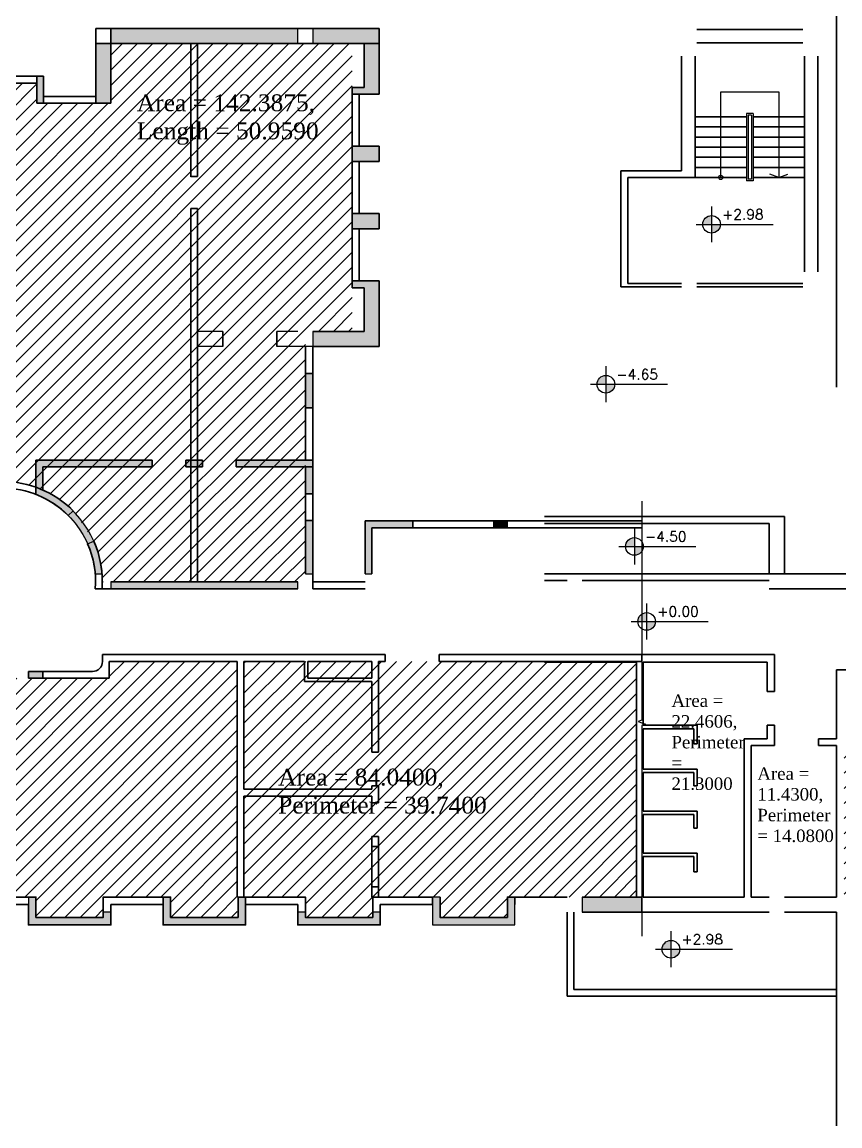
# Model space of a CAD drawing. Header units: inches. Extents: x 0 to 249, y 0 to 82.
# Drawn here: x 62.5 to 86.79, y 21.21 to 54 of the extents above; entities that cross this region are included whole.
import ezdxf

# ---------------------------------------------------------------- set-up
doc = ezdxf.new("R2010")
doc.units = ezdxf.units.IN
doc.header["$MEASUREMENT"] = 0
for name, color, linetype, lineweight in [('1', 10, 'Continuous', 5), ('14', 1, 'Continuous', 5), ('Edit 94', 7, 'Continuous', 13), ('HATCH', 8, 'Continuous', 5), ('NIVO', 1, 'Continuous', 5), ('site plan', 7, 'Continuous', 5), ('text', 7, 'Continuous', 5), ('wall', 50, 'Continuous', 25)]:
    doc.layers.add(name, color=color, linetype=linetype, lineweight=lineweight)
doc.styles.add('P', font='times.ttf')
doc.styles.add('ROMANS', font='romans.shx')

msp = doc.modelspace()

# ---------------------------------------------------------------- hatches: boundary and pattern name
at = {"layer": 'HATCH'}
for points in [[(70.68695918813, 53.8113016010185), (65.13695918812982, 53.8113016010185), (65.13695918812982, 53.36130160101834), (70.68695918813, 53.36130160101834)], [(73.10695918813008, 53.8113016010185), (71.13695918812982, 53.8113016010185), (71.13695918812982, 53.36130160101834), (73.10695918813008, 53.36130160101834)], [(65.13695918812982, 53.36130160101834), (64.68695918813, 53.36130160101834), (64.68695918813, 51.59130160101836), (65.13695918812982, 51.59130160101836)], [(73.10695918813008, 53.36130160101834), (72.6569591881298, 53.36130160101834), (72.6569591881298, 52.06130160101839), (72.3069591881299, 52.06130160101839), (72.3069591881299, 51.86130160101834), (73.10695918813008, 51.86130160101834)], [(63.13695918812982, 52.39130160101831), (62.93695918813, 52.39130160101831), (62.93695918813, 51.59130160101836), (63.13695918812982, 51.59130160101836)], [(73.10695918813008, 50.31130160101839), (72.3069591881299, 50.31130160101839), (72.3069591881299, 49.86130160101834), (73.10695918813008, 49.86130160101834)], [(73.10695918813008, 48.31130160101839), (72.3069591881299, 48.31130160101839), (72.3069591881299, 47.86130160101834), (73.10695918813008, 47.86130160101834)], [(73.10695918813008, 46.31130160101839), (72.3069591881299, 46.31130160101839), (72.3069591881299, 46.11130160101834), (72.6569591881298, 46.11130160101834), (72.6569591881298, 44.81130160101839), (71.13695918812982, 44.81130160101839), (71.13695918812982, 44.36130160101834), (73.10695918813008, 44.36130160101834)], [(71.13695918812982, 43.56130160101839), (70.91195918812991, 43.56130160101839), (70.91195918812991, 42.5413016010184), (71.13695918812982, 42.5413016010184)], [(71.13695918812982, 40.7913016010184), (70.91195918812991, 40.7913016010184), (70.91195918812991, 39.99130160101845), (71.13695918812982, 39.99130160101845)], [(71.13695918812982, 39.19130160101849), (70.91195918812991, 39.19130160101849), (70.91195918812991, 37.61130160101834), (71.13695918812982, 37.61130160101834)], [(72.88695918812982, 38.98130160101846), (74.10695918813008, 38.98130160101846), (74.10695918813008, 39.18130160101828), (72.68695918813, 39.18130160101828), (72.68695918813, 37.61130160101834), (72.88695918812982, 37.61130160101834)], [(76.9069591881298, 39.18130160101828), (76.50695918813017, 39.18130160101828), (76.50695918813017, 38.98130160101846), (76.9069591881298, 38.98130160101846)], [(70.68695918813, 37.37130160101833), (65.13695918812982, 37.37130160101833), (65.13695918812982, 37.16130160101829), (70.68695918813, 37.16130160101829)], [(65.13695918812982, 27.56130160101839), (64.91195918812991, 27.56130160101839), (64.91195918812991, 27.40630160101841), (62.91195918812991, 27.40630160101841), (62.91195918812991, 28.01130160101843), (62.68695918813, 28.01130160101843), (62.68695918813, 27.78630160101852), (62.68695918813, 27.1813016010185), (65.13695918812982, 27.1813016010185)], [(69.13695918812982, 27.78630160101852), (69.13695918812982, 28.01130160101843), (68.91195918812991, 28.01130160101843), (68.91195918812991, 27.40630160101841), (66.91195918812991, 27.40630160101841), (66.91195918812991, 28.01130160101843), (66.68695918813, 28.01130160101843), (66.68695918813, 27.78630160101852), (66.68695918813, 27.1813016010185), (69.13695918812982, 27.1813016010185)], [(77.13695918812982, 27.78630160101852), (77.13695918812982, 28.01130160101843), (76.91195918812991, 28.01130160101843), (76.91195918812991, 27.40630160101841), (74.91195918812991, 27.40630160101841), (74.91195918812991, 28.01130160101843), (74.71195918812964, 28.01130160101843), (74.68695918813, 28.01130160101843), (74.68695918813, 27.78630160101852), (74.68695918813, 27.1813016010185), (77.13695918812982, 27.1813016010185)], [(80.90695918812344, 28.01130160101843), (79.13695918812982, 28.01130160101843), (79.13695918812982, 27.56130160101839), (80.90695918812253, 27.56130160101839)], [(73.13695918812982, 27.56130160101839), (72.91195918812991, 27.56130160101839), (72.91195918812991, 27.40630160101841), (70.91195918812991, 27.40630160101841), (70.91195918812991, 27.56130160101839), (70.68695918813, 27.56130160101839), (70.68695918813, 27.1813016010185), (73.13695918812982, 27.1813016010185)]]:
    msp.add_hatch(color=256, dxfattribs=at).paths.add_polyline_path(points)
h = msp.add_hatch(color=256, dxfattribs=at)
edge = h.paths.add_edge_path()
edge.add_line((66.36195918812973, 40.7913016010184), (66.36195918812973, 40.99130160101845))
edge.add_line((66.36195918812973, 40.99130160101845), (62.91195918812991, 40.99130160101845))
edge.add_line((62.91195918812991, 40.99130160101845), (62.91195918812991, 39.96949729627659))
edge.add_arc((61.91195918812991, 37.38630160101843), 2.769999999999992, 0, 68.83771244719168, ccw=False)
edge.add_line((64.6819591881299, 37.38630160101843), (64.68695918812955, 37.61130160101845))
edge.add_line((64.68695918813, 37.61130160101834), (64.87342419720926, 37.61130160101834))
edge.add_arc((61.91195918812991, 37.38630160101843), 2.969999999999984, 4.344752042622539, 66.16899211048626)
edge.add_line((63.11195918812973, 40.1030827846987), (63.11195918812973, 40.79130160101829))
edge.add_line((63.11195918812973, 40.7913016010184), (66.36195918812973, 40.7913016010184))
h.paths.add_polyline_path([(68.86195918812973, 40.99130160101845), (68.86195918812973, 40.7913016010184), (71.13695918812982, 40.7913016010184), (71.13695918812982, 40.99130160101845)])
h.paths.add_polyline_path([(67.86195918812973, 40.7913016010184), (67.86195918812973, 40.99130160101845), (67.36195918812973, 40.99130160101845), (67.36195918812973, 40.7913016010184)])
h = msp.add_hatch(color=256, dxfattribs=at)
edge = h.paths.add_edge_path()
edge.add_line((58.88695918812982, 34.71130160101848), (63.11195918812973, 34.71130160101848))
h.paths.add_polyline_path([(61.08695918813009, 34.51130160101843), (61.08695918813009, 34.71130160101848), (58.88695918812982, 34.71130160101848), (58.88695918812982, 35.21130160101848), (50.93695918813, 35.21130160101848), (50.93695918813, 35.01130160101843), (58.68695918813, 35.01130160101843), (58.68695918813, 34.51130160101843)])
h.paths.add_polyline_path([(62.68695918813, 34.51130160101843), (63.11195918812973, 34.51130160101843), (63.11195918812973, 34.71130160101848), (62.68695918813, 34.71130160101848)])
at = {"layer": 'NIVO'}
h = msp.add_hatch(color=256, dxfattribs=at)
h.paths.add_polyline_path([(82.97459463015639, 48.25566200134926, 0.414213562373184), (82.71251463008912, 47.99358200093161), (82.97459463015639, 47.99358200093161)])
h.paths.add_polyline_path([(83.23667462988033, 47.99358200093161), (82.97459463015639, 47.99358200093161), (82.97459463015639, 47.73150200120995, 0.4142135623730515)])
h = msp.add_hatch(color=256, dxfattribs=at)
h.paths.add_polyline_path([(79.83717359523189, 43.50434810272418, 0.414213562373184), (79.57509359516462, 43.2422681023063), (79.83717359523189, 43.2422681023063)])
h.paths.add_polyline_path([(80.09925359495583, 43.2422681023063), (79.83717359523189, 43.2422681023063), (79.83717359523189, 42.98018810258463, 0.4142135623730515)])
h = msp.add_hatch(color=256, dxfattribs=at)
h.paths.add_polyline_path([(80.68432066055766, 38.68640709951615, 0.414213562373184), (80.42224066049039, 38.42432709909849), (80.68432066055766, 38.42432709909849)])
h.paths.add_polyline_path([(80.9464006602816, 38.42432709909849), (80.68432066055766, 38.42432709909849), (80.68432066055766, 38.16224709937683, 0.4142135623730515)])
h = msp.add_hatch(color=256, dxfattribs=at)
h.paths.add_polyline_path([(81.04743058153872, 36.45816717012963, 0.414213562373184), (80.78535058147145, 36.19608716971197), (81.04743058153872, 36.19608716971197)])
h.paths.add_polyline_path([(81.30951058126266, 36.19608716971197), (81.04743058153872, 36.19608716971197), (81.04743058153872, 35.93400716999031, 0.4142135623730515)])
h = msp.add_hatch(color=256, dxfattribs=at)
h.paths.add_polyline_path([(81.76821285860206, 26.72150377546086, 0.414213562373184), (81.50613285853478, 26.45942377504321), (81.76821285860206, 26.45942377504321)])
h.paths.add_polyline_path([(82.03029285832599, 26.45942377504321), (81.76821285860206, 26.45942377504321), (81.76821285860206, 26.19734377532154, 0.4142135623730515)])
at = {"layer": 'site plan'}
h = msp.add_hatch(dxfattribs=at)
h.set_pattern_fill('ANSI31', color=1, scale=0.1)
h.set_pattern_definition([(45, (-2537.002341786115, -458.5172813204809), (-0.2245064030267288, 0.2245064030267289), [])])
h.paths.add_polyline_path([(28.93695918813, 58.8113016010185), (28.93695918813, 59.41130160101864), (26.88695918812982, 59.41130160101864), (26.88695918812982, 50.49130160101845), (31.13695918812982, 50.49130160101845), (31.13695918812982, 46.76130160101843), (36.68695918813, 46.76130160101843), (36.68695918813, 52.01130160101843), (38.33695918813009, 52.01130160101843), (38.33695918813009, 60.5613016010185), (31.13695918812982, 60.56130160101839), (31.13695918812982, 58.8113016010185)], flags=17)
h.paths.add_polyline_path([(34.91195918812991, 28.01130160101843), (34.91195918812991, 27.40630160101841), (36.91195918812991, 27.40630160101841), (36.91195918812991, 28.01130160101843), (38.68695918813046, 28.01130160101843), (38.68695918813046, 34.46130160101848), (36.68695918813, 34.46130160101848), (36.68695918813, 35.01130160101843), (25.13695918812982, 35.01130160101843), (25.13695918812982, 28.01130160101843), (26.91195918812991, 28.01130160101843), (26.91195918812991, 27.40630160101841), (28.91195918812991, 27.40630160101841), (28.91195918812991, 28.01130160101843), (30.91195918812991, 28.01130160101843), (30.91195918812991, 27.40630160101841), (32.91195918812991, 27.40630160101841), (32.91195918812991, 28.01130160101843)], flags=17)
h.paths.add_polyline_path([(68.88695918812982, 27.40630160101841), (66.91195918812991, 27.40630160101841), (66.91195918812991, 28.01130160101843), (64.91195918812991, 28.01130160101843), (64.91195918812991, 27.40630160101841), (62.91195918812991, 27.40630160101841), (62.91195918812991, 28.01130160101843), (60.91195918812991, 28.01130160101843), (60.91195918812537, 27.91517077138997), (60.69690947077652, 27.83590823271834), (60.38668323246884, 27.72537758620354), (60.02983166795775, 27.60373181155035), (59.56361657655543, 27.45352786172407), (59.13695918812846, 27.32458682716629), (58.68695918813137, 27.19726815944296), (58.53418034026163, 27.15604391160332), (58.07190165620477, 27.03741595679332), (57.47976128050141, 26.89871478930672), (56.9069591881298, 26.77849262602376), (56.22037672179522, 26.65218957913771), (55.72339882858751, 26.57272005794141), (55.18660692191315, 26.4980388727331), (54.21687283232677, 26.3921830404397), (53.69154065251769, 26.3503247783467), (53.10695918813008, 26.31645295359885), (53.10695918813008, 35.01130160101866), (58.68695918813, 35.01130160101866), (58.68695918813, 34.51130160101843), (65.0869591881301, 34.51130160101843), (65.0869591881301, 35.01130160101866), (68.88695918812982, 35.01130160101866)])
h.paths.add_polyline_path([(70.91195918812991, 28.01130160101843), (69.0869591881301, 28.01130160101843), (69.0869591881301, 35.01130160101843), (80.74695918812995, 35.01130160101843), (80.74695918812995, 28.01130160101843), (76.91195918812991, 28.01130160101843), (76.91195918812991, 27.40630160101841), (74.91195918812991, 27.40630160101841), (74.91195918812991, 28.01130160101843), (72.91195918812991, 28.01130160101843), (72.91195918812991, 27.40630160101841), (70.91195918812991, 27.40630160101841)])
h.paths.add_polyline_path([(61.81195918813, 40.35461762192995), (61.35320381533438, 40.30326790753827), (60.96211515482128, 40.2003194247693), (60.60146408081437, 40.05154128511867), (60.28892136405784, 39.87359897399801), (59.98283785991543, 39.64448469833974), (59.81830697536225, 39.47995381378621), (59.19531844297717, 38.58661950131625), (59.04389541975888, 38.15773547411311), (58.98482679988956, 37.8890898086288), (58.94195918812966, 37.38630160101854), (58.94199706715972, 37.37130160101833), (52.91195918812991, 37.37130160101833), (52.91195918812991, 44.81130160101861), (51.51695918812993, 44.81130160101839), (51.51695918812993, 53.36130160101834), (58.68695918813, 53.36130160101834), (58.68695918813, 51.59130160101836), (60.88695918812982, 51.59130160101836), (60.88695918812982, 52.19130160101827), (61.81195918813, 52.19130160101827)])
h.paths.add_polyline_path([(104.9119591881299, 32.46130160101825), (104.9119591881299, 28.01130160101843), (104.68695918813, 28.01130160101843), (104.6848100517564, 21.21191629940358), (99.13910832450301, 22.7981040992413), (99.13481005175663, 23.38630160101843), (92.68481005175636, 23.37439827169555), (92.68481005175636, 22.79810409924141), (87.13695918812982, 21.21130160101848), (87.13695918812982, 28.01130160101843), (86.91195918812991, 28.01130160101832), (86.91195918812991, 28.68630160101839), (86.91195918812991, 32.46130160101848), (92.86234955689906, 32.46130160101893), (93.27923679693413, 32.11913660932032), (93.70876671802944, 31.8472676163608), (94.08927131860128, 31.66115236407688), (94.55161316014164, 31.49370208516189), (95.13195918812971, 31.36395779161762), (95.97135014627065, 31.36395779161762), (96.73195918813053, 31.36395779161796), (97.24292150242127, 31.47365335415975), (97.64792329846432, 31.60919042387047), (98.08422812311437, 31.80896579295222), (98.5543692379456, 32.09751494008742), (99.00156881935891, 32.46130160101802)])
h.paths.add_polyline_path([(62.93695918813, 51.59130160101836), (65.13695918812982, 51.59130160101836), (65.13695918812982, 53.36130160101834), (72.30695918812944, 53.36130160101834), (72.3069591881299, 44.81130160101839), (70.91195918812991, 44.81130160101861), (70.91195918812991, 37.37130160101833), (64.88192130910011, 37.37130160101833), (64.77398690630616, 38.17983631380037), (64.62859993328266, 38.58661950131625), (64.01206632825415, 39.48640874114244), (63.42139707123079, 39.94413218122895), (62.90364393709388, 40.18584823550623), (62.32914193975785, 40.32768063271419), (62.20019576159029, 40.34228192533055), (62.09852758526449, 40.35043591531507), (62.01195918812982, 40.35461679414198), (62.01195918812982, 52.19130160101827), (62.93695918813, 52.19130160101827)])
edge = h.paths.add_edge_path()
edge.add_line((21.16690060502879, 46.76130160101843), (24.68695918813, 46.76130160101843))
edge.add_line((24.68695918813, 46.76130160101843), (24.68695918813, 50.49130160101845))
edge.add_line((24.68695918813, 50.49130160101845), (26.68695918813, 50.49130160101845))
edge.add_line((26.68695918813, 50.49130160101845), (26.68695918813, 58.81130160101839))
edge.add_line((26.68695918813, 58.8113016010185), (24.68695918813, 58.8113016010185))
edge.add_line((24.68695918813, 58.8113016010185), (24.68695918813, 60.5613016010185))
edge.add_line((24.68695918813, 60.5613016010185), (17.13695918812982, 60.5613016010185))
edge.add_line((17.13695918812982, 60.5613016010185), (17.13695918812982, 59.26130160101854))
edge.add_line((17.13695918812982, 59.26130160101854), (17.48695918812973, 59.26130160101854))
edge.add_line((17.48695918812973, 59.26130160101854), (17.48695918812973, 52.01130160101843))
edge.add_line((17.48695918812973, 52.01130160101843), (18.68404183865869, 52.01130160101843))
edge.add_line((18.68404183865869, 52.01130160101843), (19.14804756910598, 51.50880030406665))
edge.add_line((19.14804756910598, 51.50880030406665), (19.40473450825539, 51.19293115329867))
edge.add_line((19.40473450825539, 51.19293115329879), (19.63885480496447, 50.87584291663416))
edge.add_line((19.63885480496447, 50.87584291663404), (19.86856042760928, 50.5322017914209))
edge.add_line((19.86856042760928, 50.5322017914209), (20.13144259813362, 50.0890925663432))
edge.add_line((20.13144259813362, 50.0890925663432), (20.42372387726073, 49.51096571328924))
edge.add_line((20.42372387726073, 49.51096571328912), (20.54612908343233, 49.23155604412955))
edge.add_line((20.54612908343233, 49.23155604412966), (20.74526653091789, 48.70685076899281))
edge.add_line((20.74526653091789, 48.70685076899281), (20.8480080718823, 48.38695501953623))
edge.add_line((20.8480080718823, 48.38695501953634), (20.95521654207823, 47.99631285423288))
edge.add_line((20.95521654207823, 47.99631285423277), (21.09874548378048, 47.28328253270001))
edge.add_line((21.09874548378048, 47.28328253270001), (21.16942262824386, 46.76130160101843))
edge.add_line((24.62793400229475, 34.76130160101843), (24.93695918813046, 34.76130160101843))
edge.add_line((24.93695918813046, 34.76130160101843), (24.93695918813046, 26.21130160101848))
edge.add_line((24.93695918813046, 26.21130160101848), (17.51695918812993, 26.21130160101848))
edge.add_line((17.51695918812993, 26.21130160101848), (17.51695918812993, 34.76130160101843))
edge.add_line((17.51695918812993, 34.76130160101843), (18.7042256448176, 34.76130160101843))
edge.add_line((18.7042256448176, 34.76130160101843), (19.31526560852399, 35.46609054592614))
edge.add_line((19.31526560852399, 35.46609054592614), (19.63587956727042, 35.89253469010112))
edge.add_line((19.63587956727042, 35.89253469010112), (20.01590682198366, 36.48130160101914))
edge.add_line((20.01590682198366, 36.48130160101914), (20.47979238239714, 37.38630160101843))
edge.add_line((20.47979238239714, 37.38630160101843), (20.7323079667467, 38.02822901409104))
edge.add_line((20.7323079667467, 38.02822901409104), (20.93484063443111, 38.69621511365165))
edge.add_line((20.93484063443111, 38.69621511365165), (21.07626184556648, 39.34171593330393))
edge.add_line((21.07626184556648, 39.34171593330393), (21.16690060502833, 40.01130160101843))
edge.add_line((21.16690060502833, 40.01130160101843), (24.93695918813, 40.01130160101843))
edge.add_line((24.93695918813, 40.01130160101843), (24.9346866338401, 26.21130160101848))
edge.add_line((38.91195918812991, 28.01130160101843), (38.91195918812991, 27.40630160101853))
edge.add_line((38.91195918812991, 27.40630160101841), (40.91195918812991, 27.40630160101841))
edge.add_line((40.91195918812991, 27.40630160101841), (40.91195918812991, 28.01130160101843))
edge.add_line((40.91195918812991, 28.01130160101843), (42.65875801075981, 28.01130160101843))
edge.add_line((42.65875801075981, 28.01130160101843), (44.1677803248549, 27.48255794538761))
edge.add_line((44.16778032485581, 27.48255794538738), (44.68695918813, 27.32458682716663))
edge.add_line((44.68695918813, 27.32458682716663), (44.68695918813, 28.01130160101843))
edge.add_line((44.68695918813, 28.01130160101843), (45.13695918812982, 28.01130160101843))
edge.add_line((45.13695918812982, 28.01130160101843), (45.14232368647527, 27.19580355907681))
edge.add_line((45.14232368647527, 27.19580355907692), (45.29382752864421, 27.15495429475254))
edge.add_line((45.29382752864421, 27.15495429475254), (45.48497189379577, 27.1048278399694))
edge.add_line((45.48497189379577, 27.1048278399694), (45.83534199509904, 27.0170030763536))
edge.add_line((45.83534199509904, 27.0170030763536), (46.1857998532023, 26.93436254526432))
edge.add_line((46.1857998532023, 26.93436254526432), (46.61270202410924, 26.840656189024))
edge.add_line((46.61270202410924, 26.840656189024), (46.9202534928063, 26.77784047980413))
edge.add_line((46.9202534928063, 26.77784047980401), (47.18271605656446, 26.72731683757866))
edge.add_line((47.18271605656446, 26.72731683757866), (47.60509637166342, 26.6532803781821))
edge.add_line((47.60509637166342, 26.6532803781821), (48.35055734747129, 26.53649848018938))
edge.add_line((48.35055734747129, 26.53649848018938), (48.93695918813, 26.46135149245322))
edge.add_line((48.93695918813, 26.46135149245322), (49.71161877863142, 26.38298647980378))
edge.add_line((49.71161877863142, 26.38298647980378), (50.27573055007633, 26.34078202875025))
edge.add_line((50.27573055007633, 26.34078202875025), (50.81636426587556, 26.31202094461082))
edge.add_line((50.81636426587556, 26.31202094461071), (51.79422393643927, 26.28893929825176))
edge.add_line((51.79422393643927, 26.28893929825176), (52.32067541080869, 26.29191825621001))
edge.add_line((52.32067541080869, 26.29191825621001), (52.9069591881298, 26.30792817155952))
edge.add_line((52.9069591881298, 26.30792817155952), (52.90695918812935, 35.01130160101866))
edge.add_line((52.90695918812935, 35.01130160101866), (38.88695918813028, 35.01130160101866))
edge.add_line((38.88695918813028, 35.01130160101866), (38.88695918813028, 28.01130160101854))
edge.add_line((38.88695918813028, 28.01130160101843), (39.13695918812982, 28.01130160101843))

# ---------------------------------------------------------------- linework, layer by layer
at = {"layer": '1'}
for p, q in [((83.24731005175636, 49.38630160101843), (83.24731005175636, 51.93183947298212)), ((83.24731005175636, 51.93183947298212), (84.97231005175672, 51.93183947298212)), ((84.97231005175672, 51.93183947298212), (84.97231005175672, 49.38630160101843)), ((84.00981005175663, 51.28630160101852), (84.00981005175663, 49.28630160101829)), ((84.20981005175645, 51.28630160101852), (84.00981005175663, 51.28630160101852)), ((84.05981005175636, 51.23630160101857), (84.05981005175636, 49.33630160101848)), ((84.15981005175672, 51.23630160101857), (84.05981005175636, 51.23630160101857)), ((84.15981005175672, 51.23630160101857), (84.15981005175672, 49.33630160101848)), ((84.20981005175645, 51.28630160101852), (84.20981005175645, 49.28630160101829)), ((84.20981005175645, 49.28630160101829), (84.00981005175663, 49.28630160101829)), ((84.15981005175672, 49.33630160101848), (84.05981005175636, 49.33630160101848)), ((84.97231005175672, 49.38630160101843), (84.70875199535112, 49.48096783348387)), ((84.97231005175672, 49.38630160101843), (85.23586810816232, 49.48096783348387))]:
    msp.add_line(p, q, dxfattribs=at)
msp.add_circle((83.24731005175636, 49.38630160101843), 0.06459465722372215, dxfattribs=at)
at = {"layer": '14'}
msp.add_lwpolyline([(80.90695918813071, 39.76581059569457), (80.9069591881298, 33.26853297204252), (80.79706009135316, 33.22853297204233), (81.016858284911, 33.14853297204218), (80.9069591881298, 33.10853297204244), (80.90695918812162, 26.84918579324813)], dxfattribs=at)
at = {"layer": 'Edit 94'}
for points in [[(68.46376111654581, 44.81130160101861), (67.7119591881301, 44.81130160101861)], [(70.68695918813, 44.81130160101861), (70.06376111654572, 44.81130160101861)], [(68.46376111654581, 44.36130160101857), (67.7119591881301, 44.36130160101857)], [(71.13695918812982, 44.36130160101857), (70.06376111654572, 44.36130160101857)], [(63.87064497201663, 39.34498738490493), (64.01206632825415, 39.48640874114244)], [(64.44566116256556, 38.50579001308063), (64.62859993328266, 38.58661950131614)]]:
    msp.add_lwpolyline(points, dxfattribs=at)
at = {"layer": 'HATCH'}
for points in [[(70.68695918813, 53.8113016010185), (65.13695918812982, 53.8113016010185), (65.13695918812982, 53.36130160101834), (70.68695918813, 53.36130160101834)], [(73.10695918813008, 53.8113016010185), (71.13695918812982, 53.8113016010185), (71.13695918812982, 53.36130160101834), (73.10695918813008, 53.36130160101834)], [(65.13695918812982, 53.36130160101834), (64.68695918813, 53.36130160101834), (64.68695918813, 51.59130160101836), (65.13695918812982, 51.59130160101836)], [(73.10695918813008, 53.36130160101834), (72.6569591881298, 53.36130160101834), (72.6569591881298, 52.06130160101839), (72.3069591881299, 52.06130160101839), (72.3069591881299, 51.86130160101834), (73.10695918813008, 51.86130160101834)], [(63.13695918812982, 52.39130160101831), (62.93695918813, 52.39130160101831), (62.93695918813, 51.59130160101836), (63.13695918812982, 51.59130160101836)], [(73.10695918813008, 50.31130160101839), (72.3069591881299, 50.31130160101839), (72.3069591881299, 49.86130160101834), (73.10695918813008, 49.86130160101834)], [(73.10695918813008, 48.31130160101839), (72.3069591881299, 48.31130160101839), (72.3069591881299, 47.86130160101834), (73.10695918813008, 47.86130160101834)], [(73.10695918813008, 46.31130160101839), (72.3069591881299, 46.31130160101839), (72.3069591881299, 46.11130160101834), (72.6569591881298, 46.11130160101834), (72.6569591881298, 44.81130160101839), (71.13695918812982, 44.81130160101839), (71.13695918812982, 44.36130160101834), (73.10695918813008, 44.36130160101834)], [(71.13695918812982, 43.56130160101839), (70.91195918812991, 43.56130160101839), (70.91195918812991, 42.5413016010184), (71.13695918812982, 42.5413016010184)], [(71.13695918812982, 40.7913016010184), (70.91195918812991, 40.7913016010184), (70.91195918812991, 39.99130160101845), (71.13695918812982, 39.99130160101845)], [(71.13695918812982, 39.19130160101849), (70.91195918812991, 39.19130160101849), (70.91195918812991, 37.61130160101834), (71.13695918812982, 37.61130160101834)], [(72.88695918812982, 38.98130160101846), (74.10695918813008, 38.98130160101846), (74.10695918813008, 39.18130160101828), (72.68695918813, 39.18130160101828), (72.68695918813, 37.61130160101834), (72.88695918812982, 37.61130160101834)], [(76.9069591881298, 39.18130160101828), (76.50695918813017, 39.18130160101828), (76.50695918813017, 38.98130160101846), (76.9069591881298, 38.98130160101846)], [(70.68695918813, 37.37130160101833), (65.13695918812982, 37.37130160101833), (65.13695918812982, 37.16130160101829), (70.68695918813, 37.16130160101829)], [(65.13695918812982, 27.56130160101839), (64.91195918812991, 27.56130160101839), (64.91195918812991, 27.40630160101841), (62.91195918812991, 27.40630160101841), (62.91195918812991, 28.01130160101843), (62.68695918813, 28.01130160101843), (62.68695918813, 27.78630160101852), (62.68695918813, 27.1813016010185), (65.13695918812982, 27.1813016010185)], [(69.13695918812982, 27.78630160101852), (69.13695918812982, 28.01130160101843), (68.91195918812991, 28.01130160101843), (68.91195918812991, 27.40630160101841), (66.91195918812991, 27.40630160101841), (66.91195918812991, 28.01130160101843), (66.68695918813, 28.01130160101843), (66.68695918813, 27.78630160101852), (66.68695918813, 27.1813016010185), (69.13695918812982, 27.1813016010185)], [(77.13695918812982, 27.78630160101852), (77.13695918812982, 28.01130160101843), (76.91195918812991, 28.01130160101843), (76.91195918812991, 27.40630160101841), (74.91195918812991, 27.40630160101841), (74.91195918812991, 28.01130160101843), (74.91195918812991, 28.01130160101843), (74.71195918812964, 28.01130160101843), (74.71195918812964, 28.01130160101843), (74.68695918813, 28.01130160101843), (74.68695918813, 27.78630160101852), (74.68695918813, 27.1813016010185), (77.13695918812982, 27.1813016010185)], [(80.90695918812344, 28.01130160101843), (79.13695918812982, 28.01130160101843), (79.13695918812982, 27.56130160101839), (80.90695918812253, 27.56130160101839)], [(73.13695918812982, 27.56130160101839), (72.91195918812991, 27.56130160101839), (72.91195918812991, 27.40630160101841), (70.91195918812991, 27.40630160101841), (70.91195918812991, 27.56130160101839), (70.68695918813, 27.56130160101839), (70.68695918813, 27.1813016010185), (73.13695918812982, 27.1813016010185)]]:
    msp.add_lwpolyline(points, close=True, dxfattribs=at)
msp.add_lwpolyline([(66.36195918812973, 40.99130160101845), (62.91195918812991, 40.99130160101845), (62.91195918812991, 39.96949729627659, -0.3097320379866088), (64.6819591881299, 37.38630160101843), (64.68695918813, 37.61130160101834), (64.8734241972088, 37.61130160101834, 0.2764988408950636), (63.11195918812973, 40.1030827846987), (63.11195918812973, 40.7913016010184), (66.36195918812973, 40.7913016010184)], format="xyb", dxfattribs=at)
for points in [[(67.86195918812973, 40.99130160101845), (67.36195918812973, 40.99130160101845)], [(67.36195918812973, 40.99130160101845), (67.86195918812973, 40.99130160101845)], [(68.86195918812973, 40.7913016010184), (71.13695918812982, 40.7913016010184), (71.13695918812982, 40.99130160101845), (68.86195918812973, 40.99130160101845)], [(67.36195918812973, 40.7913016010184), (67.86195918812973, 40.7913016010184)], [(67.86195918812973, 40.7913016010184), (67.36195918812973, 40.7913016010184)], [(74.88695918812982, 35.01130160101843), (80.9069591881298, 35.01130160101843), (80.9069591881298, 35.21130160101848), (74.88695918812982, 35.21130160101825)], [(62.91195918812991, 34.51130160101843), (63.11195918812973, 34.51130160101843), (63.11195918812973, 34.71130160101848), (62.68695918813, 34.71130160101848)]]:
    msp.add_lwpolyline(points, dxfattribs=at)
at = {"layer": 'NIVO'}
for p, q in [((82.97459463015639, 48.52777888402647), (82.97459463015639, 47.45938511783788)), ((82.51600704216025, 47.99358200093161), (84.8024578455911, 47.99358200093161)), ((79.83717359523189, 43.77646498540116), (79.83717359523189, 42.7080712192128)), ((79.37858600723575, 43.2422681023063), (81.6650368106666, 43.2422681023063)), ((80.68432066055766, 38.95852398219336), (80.68432066055766, 37.89013021600476)), ((80.22573307256152, 38.42432709909849), (82.51218387599238, 38.42432709909849)), ((81.04743058153872, 36.73028405280684), (81.04743058153872, 35.66189028661825)), ((80.58884299354258, 36.19608716971197), (82.87529379697344, 36.19608716971197)), ((81.76821285860206, 26.99362065813807), (81.76821285860206, 25.92522689194948)), ((81.30962527060592, 26.45942377504321), (83.59607607403677, 26.45942377504321))]:
    msp.add_line(p, q, dxfattribs=at)
for centre in [(82.97459463015639, 47.99358200093457), (79.83717359523189, 43.24226810230925), (80.68432066055766, 38.42432709910145), (81.04743058153872, 36.1960871697147), (81.76821285860206, 26.45942377504616)]:
    msp.add_circle(centre, 0.2620800000286169, dxfattribs=at)
at = {"layer": 'wall', "color": 0}
for p, q in [((86.68695918813, 55.16130160101841), (86.68695918813, 43.16130160101829)), ((64.68695918813, 53.8113016010185), (73.10695918813008, 53.8113016010185)), ((64.68695918813, 53.8113016010185), (64.68695918813, 51.59130160101836)), ((65.13695918812982, 53.8113016010185), (65.13695918812982, 51.59130160101836)), ((73.10695918813008, 51.86130160101834), (73.10695918813008, 53.8113016010185)), ((85.68481005175636, 53.78630160101841), (82.53481005175672, 53.78630160101841)), ((64.68695918813, 53.36130160101834), (73.10695918813008, 53.36130160101834)), ((67.51195918813028, 49.40212607126523), (67.51195918813028, 53.36130160101834)), ((67.7119591881301, 49.41888013823427), (67.7119591881301, 53.36130160101834)), ((72.6569591881298, 52.06130160101839), (72.6569591881298, 53.36130160101834)), ((85.68481005175636, 53.38630160101843), (82.53481005175672, 53.38630160101843)), ((82.08481005175645, 52.98630160101834), (82.08481005175645, 49.58630160101848)), ((82.48481005175654, 52.98630160101834), (82.48481005175654, 49.38630160101843)), ((85.73481005175654, 46.58630160101848), (85.73481005175654, 52.98630160101834)), ((86.13481005175663, 46.58630160101848), (86.13481005175663, 52.98630160101834)), ((60.88695918812982, 52.39130160101831), (62.93695918813, 52.39130160101831)), ((60.88695918812982, 52.19130160101827), (62.93695918813, 52.19130160101827)), ((62.93695918813, 52.39130160101831), (62.93695918813, 51.59130160101836)), ((62.93695918813, 52.39130160101831), (63.13695918812982, 52.39130160101831)), ((63.13695918812982, 52.39130160101831), (63.13695918812982, 51.59130160101836)), ((72.3069591881299, 46.11130160101834), (72.3069591881299, 52.06130160101839)), ((72.3069591881299, 52.06130160101839), (72.6569591881298, 52.06130160101839)), ((72.3069591881299, 51.86130160101834), (73.10695918813008, 51.86130160101834)), ((72.50695918813017, 50.31130160101839), (72.50695918813017, 51.86130160101834)), ((62.93695918813, 51.59130160101836), (65.13695918812982, 51.59130160101836)), ((63.13695918812982, 51.7913016010184), (64.68695918813, 51.7913016010184)), ((82.48481005175654, 51.18630160101839), (84.00981005175663, 51.18630160101839)), ((84.20981005175645, 51.18630160101839), (85.73481005175654, 51.18630160101839)), ((82.48481005175654, 50.88630160101843), (84.00981005175663, 50.88630160101843)), ((84.20981005175645, 50.88630160101843), (85.73481005175654, 50.88630160101843)), ((82.48481005175654, 50.58630160101848), (84.00981005175663, 50.58630160101848)), ((84.20981005175645, 50.58630160101848), (85.73481005175654, 50.58630160101848)), ((72.3069591881299, 50.31130160101839), (73.10695918813008, 50.31130160101839)), ((73.10695918813008, 49.86130160101834), (73.10695918813008, 50.31130160101839)), ((82.48481005175654, 50.28630160101852), (84.00981005175663, 50.28630160101852)), ((84.20981005175645, 50.28630160101852), (85.73481005175654, 50.28630160101852)), ((72.3069591881299, 49.86130160101834), (73.10695918813008, 49.86130160101834)), ((72.50695918813017, 48.31130160101839), (72.50695918813017, 49.86130160101834)), ((82.48481005175654, 49.98630160101857), (84.00981005175663, 49.98630160101857)), ((84.20981005175645, 49.98630160101857), (85.73481005175654, 49.98630160101857)), ((82.08481005175645, 49.58630160101848), (80.28481005175672, 49.58630160101848)), ((80.28481005175672, 49.58630160101848), (80.28481005175672, 46.13630160101843)), ((82.48481005175654, 49.68630160101839), (84.00981005175663, 49.68630160101839)), ((84.20981005175645, 49.68630160101839), (85.73481005175654, 49.68630160101839)), ((67.51195918812982, 49.41888013823427), (67.7119591881301, 49.41888013823427)), ((82.48481005175654, 49.38630160101843), (80.48481005175654, 49.38630160101843)), ((80.48481005175654, 49.38630160101843), (80.48481005175654, 46.23630160101857)), ((82.48481005175654, 49.38630160101843), (84.00981005175663, 49.38630160101843)), ((84.20981005175645, 49.38630160101843), (85.73481005175654, 49.38630160101843)), ((67.51195918812982, 37.37130160101833), (67.51195918812937, 48.46888013823445)), ((67.51195918812937, 48.46888013823445), (67.7119591881301, 48.46888013823445)), ((67.7119591881301, 37.37130160101833), (67.7119591881301, 48.46888013823445)), ((72.3069591881299, 48.31130160101839), (73.10695918813008, 48.31130160101839)), ((73.10695918813008, 47.86130160101834), (73.10695918813008, 48.31130160101839)), ((72.3069591881299, 47.86130160101834), (73.10695918813008, 47.86130160101834)), ((72.50695918813017, 46.31130160101839), (72.50695918813017, 47.86130160101834)), ((72.3069591881299, 46.31130160101839), (73.10695918813008, 46.31130160101839)), ((73.10695918813008, 44.36130160101834), (73.10695918813008, 46.31130160101839)), ((80.48481005175654, 46.23630160101857), (82.08481005175645, 46.23630160101857)), ((82.53481005175672, 46.23630160101834), (85.68481005175636, 46.23630160101834)), ((72.3069591881299, 46.11130160101834), (72.6569591881298, 46.11130160101834)), ((72.6569591881298, 44.81130160101839), (72.6569591881298, 46.11130160101834)), ((80.28481005175672, 46.13630160101843), (82.08481005175645, 46.13630160101843)), ((82.53481005175672, 46.13630160101843), (85.68481005175636, 46.13630160101843)), ((68.46376111654581, 44.81130160101861), (68.46376111654581, 44.36130160101857)), ((70.06376111654572, 44.81130160101861), (70.06376111654572, 44.36130160101857)), ((71.13695918812982, 44.81130160101839), (72.6569591881298, 44.81130160101839)), ((70.91195918812991, 40.99130160101845), (70.91195918812991, 44.36130160101834)), ((71.13695918812982, 44.36130160101834), (73.10695918813008, 44.36130160101834)), ((71.13695918812982, 37.16130160101829), (71.13695918812982, 44.36130160101834)), ((71.13695918812982, 43.56130160101839), (70.91195918812991, 43.56130160101839)), ((71.13695918812982, 42.5413016010184), (70.91195918812991, 42.5413016010184)), ((62.91195918812991, 40.99130160101845), (66.36195918812973, 40.99130160101845)), ((62.91195918812991, 39.96949729627659), (62.91195918812991, 40.99130160101845)), ((66.36195918812973, 40.7913016010184), (66.36195918812973, 40.99130160101845)), ((67.36195918812973, 40.99130160101845), (67.86195918812973, 40.99130160101845)), ((67.86195918812973, 40.99130160101845), (67.36195918812973, 40.99130160101845)), ((67.36195918812973, 40.7913016010184), (67.36195918812973, 40.99130160101845)), ((67.86195918812973, 40.7913016010184), (67.86195918812973, 40.99130160101845)), ((68.86195918812973, 40.99130160101845), (71.13695918812982, 40.99130160101845)), ((68.86195918812973, 40.7913016010184), (68.86195918812973, 40.99130160101845)), ((63.11195918812973, 40.7913016010184), (66.36195918812973, 40.7913016010184)), ((63.11195918812973, 40.1030827846987), (63.11195918812973, 40.7913016010184)), ((67.36195918812973, 40.7913016010184), (67.86195918812973, 40.7913016010184)), ((67.86195918812973, 40.7913016010184), (67.36195918812973, 40.7913016010184)), ((68.86195918812973, 40.7913016010184), (71.13695918812982, 40.7913016010184)), ((70.91195918812991, 37.61130160101834), (70.91195918812991, 40.7913016010184)), ((71.13695918812982, 39.99130160101845), (70.91195918812991, 39.99130160101845)), ((71.13695918812982, 39.19130160101849), (70.91195918812991, 39.19130160101849)), ((80.9069591881298, 39.18130160101828), (72.68695918813, 39.18130160101828)), ((72.68695918813, 37.61130160101834), (72.68695918813, 39.18130160101828)), ((74.10695918813008, 38.98130160101846), (74.10695918813008, 39.18130160101828)), ((76.50695918813017, 38.98130160101846), (76.50695918813017, 39.18130160101828)), ((76.9069591881298, 38.98130160101846), (76.9069591881298, 39.18130160101828)), ((85.13695918812982, 39.31130160101839), (78.01256186405408, 39.31130160101839)), ((84.68695918813, 39.11130160101834), (78.01256186405408, 39.11130160101834)), ((84.68695918813, 37.61130160101834), (84.68695918813, 39.11130160101834)), ((85.13695918812982, 37.61130160101834), (85.13695918812982, 39.31130160101839)), ((80.9069591881298, 38.98130160101846), (72.88695918812982, 38.98130160101846)), ((72.88695918812982, 37.61130160101834), (72.88695918812982, 38.98130160101846)), ((84.68695918813, 37.61130160101834), (78.0171149397197, 37.61130160101834)), ((78.68695918813, 37.41130160101829), (78.0171149397197, 37.41130160101829)), ((84.68695918813, 37.41130160101829), (79.13695918812982, 37.41130160101829)), ((84.68695918813, 37.61130160101834), (89.68695918813, 37.61130160101834)), ((64.67280597851868, 37.16130160101829), (70.68695918813, 37.16130160101829)), ((64.68191857411375, 37.37130160101833), (64.68695918813, 37.37130160101833)), ((64.88192130910056, 37.37130160101833), (64.91195918812991, 37.37130160101833)), ((65.13695918812982, 37.37130160101833), (70.68695918813, 37.37130160101833)), ((71.13695918812982, 37.37130160101833), (72.68695918813, 37.37130160101833)), ((71.13695918812982, 37.16130160101829), (72.68695918813, 37.16130160101829)), ((84.68695918813, 37.16130160101829), (90.13695918812982, 37.16130160101829)), ((64.88695918812982, 35.21130160101848), (73.28695918812991, 35.21130160101825)), ((64.88695918812982, 35.21130160101848), (64.88695918812982, 35.01130160101843)), ((73.28695918812991, 35.21130160101825), (73.28695918812991, 35.01130160101843)), ((74.88695918812982, 35.21130160101825), (80.9069591881298, 35.21130160101848)), ((74.88695918812982, 35.21130160101825), (74.88695918812982, 35.01130160101843)), ((78.0171149397197, 35.21130160101848), (84.84695918812986, 35.21130160101848)), ((84.84695918812986, 34.11130160101834), (84.84695918812986, 35.21130160101848)), ((65.0869591881301, 35.01130160101843), (68.88695918812982, 35.01130160101843)), ((65.0869591881301, 35.01130160101843), (65.0869591881301, 34.51130160101843)), ((68.88695918812982, 28.01130160101843), (68.88695918812982, 35.01130160101843)), ((69.0869591881301, 35.01130160101843), (70.88695918812982, 35.01130160101843)), ((69.0869591881301, 31.21130160101848), (69.0869591881301, 35.01130160101843)), ((70.88695918812982, 35.01130160101843), (70.88695918812982, 34.41130160101829)), ((70.98695918812973, 35.01130160101843), (72.88695918812982, 35.01130160101843)), ((70.98695918812973, 35.01130160101843), (70.98695918812973, 34.51130160101843)), ((72.88695918812982, 35.01130160101843), (72.88695918812982, 34.5113016010182)), ((73.0869591881301, 35.01130160101843), (73.28695918812991, 35.01130160101843)), ((73.0869591881301, 35.01130160101843), (73.0869591881301, 32.31130160101839)), ((74.91195918812991, 35.01130160101843), (80.9069591881298, 35.01130160101843)), ((78.0171149397197, 34.98630160101834), (80.74695918812995, 34.98630160101834)), ((80.74695918812995, 28.01130160101843), (80.74695918812995, 34.98630160101834)), ((80.94695918812977, 34.98630160101834), (84.62195918812995, 34.98630160101834)), ((80.94695918812977, 33.11130160101834), (80.94695918812977, 34.98630160101834)), ((84.62195918812995, 34.11130160101834), (84.62195918812995, 34.98630160101834)), ((86.68695918813, 32.71130160101848), (86.68695918813, 34.76130160101843)), ((86.68695918813, 34.76130160101843), (89.91195918812991, 34.76130160101843)), ((62.68695918813, 34.71130160101848), (63.11195918812973, 34.71130160101848)), ((62.68695918813, 34.71130160101848), (62.68695918813, 34.51130160101843)), ((64.5869591881301, 34.71130160101848), (62.68695918813, 34.71130160101848)), ((65.0869591881301, 34.51130160101843), (62.68695918813, 34.51130160101843)), ((62.91195918812991, 34.51130160101843), (63.11195918812973, 34.51130160101843)), ((63.11195918812973, 34.51130160101843), (63.11195918812973, 34.71130160101848)), ((64.71195918812964, 34.51130160101843), (64.91195918812991, 34.51130160101843)), ((70.98695918812973, 34.51130160101843), (72.88695918812982, 34.5113016010182)), ((70.88695918812982, 34.41130160101829), (72.88695918812982, 34.41130160101829)), ((72.88695918812982, 34.41130160101829), (72.88695918812982, 32.31130160101839)), ((84.62195918812995, 34.11130160101834), (84.84695918812986, 34.11130160101834)), ((82.54695918812968, 33.11130160101834), (80.94695918812977, 33.11130160101834)), ((82.44695918812977, 33.0113016010182), (80.94695918812977, 33.01130160101843)), ((80.94695918812977, 31.81130160101839), (80.94695918812977, 33.01130160101843)), ((82.44695918812977, 32.56130160101839), (82.44695918812977, 33.0113016010182)), ((82.54695918812968, 32.56130160101839), (82.54695918812968, 33.11130160101834)), ((84.62195918812995, 32.71130160101848), (84.62195918812995, 33.11130160101834)), ((84.62195918812995, 33.11130160101834), (84.84695918812986, 33.11130160101834)), ((84.84695918812986, 32.71130160101848), (84.84695918812986, 33.11130160101834)), ((82.44695918812977, 32.56130160101839), (82.54695918812968, 32.56130160101839)), ((83.94695918812977, 32.71130160101848), (84.62195918812995, 32.71130160101848)), ((83.94695918812977, 28.01130160101843), (83.94695918812977, 32.71130160101848)), ((84.14695918812959, 32.51130160101843), (84.84695918812986, 32.51130160101843)), ((84.14695918813004, 28.01130160101843), (84.14695918812959, 32.51130160101843)), ((84.84695918812986, 32.71130160101848), (84.84695918812986, 32.71130160101848)), ((84.84695918812986, 32.51130160101843), (84.84695918812986, 32.71130160101848)), ((86.14695918813004, 32.71130160101848), (86.68695918813, 32.71130160101848)), ((86.14695918813004, 32.51130160101843), (86.14695918813004, 32.71130160101848)), ((86.14695918813004, 32.51130160101843), (86.68695918813, 32.51130160101843)), ((86.68695918813, 28.01130160101843), (86.68695918813, 32.51130160101843)), ((73.0869591881301, 32.31130160101839), (72.88695918812982, 32.31130160101839)), ((80.94695918812977, 31.81130160101839), (82.54695918812968, 31.81130160101839)), ((82.54695918812968, 31.31130160101839), (82.54695918812968, 31.81130160101839)), ((80.94695918812977, 31.71130160101825), (82.44695918812977, 31.71130160101825)), ((80.94695918812977, 30.56130160101839), (80.94695918812977, 31.71130160101825)), ((82.44695918812977, 31.31130160101839), (82.44695918812977, 31.71130160101825)), ((69.0869591881301, 31.21130160101848), (72.88695918812982, 31.21130160101825)), ((72.88695918812982, 31.31130160101839), (72.88695918812982, 31.21130160101825)), ((73.0869591881301, 31.31130160101839), (72.88695918812982, 31.31130160101839)), ((73.0869591881301, 31.31130160101839), (73.0869591881301, 30.81130160101839)), ((82.44695918812977, 31.31130160101839), (82.54695918812968, 31.31130160101839)), ((69.0869591881301, 28.01130160101843), (69.0869591881301, 31.01130160101843)), ((69.0869591881301, 31.01130160101843), (72.88695918812982, 31.01130160101843)), ((72.88695918812982, 31.01130160101843), (72.88695918812982, 30.81130160101839)), ((73.0869591881301, 30.81130160101839), (72.88695918812982, 30.81130160101839)), ((80.94695918812977, 30.56130160101839), (82.54695918812968, 30.56130160101839)), ((82.54695918812968, 30.06130160101839), (82.54695918812968, 30.56130160101839)), ((80.94695918812977, 30.46130160101825), (82.44695918812977, 30.46130160101825)), ((80.94695918812977, 29.31130160101839), (80.94695918812977, 30.46130160101825)), ((82.44695918812977, 30.06130160101839), (82.44695918812977, 30.46130160101825)), ((82.44695918812977, 30.06130160101839), (82.54695918812968, 30.06130160101839)), ((72.88695918812982, 29.81130160101839), (72.88695918812982, 28.01130160101843)), ((73.0869591881301, 29.81130160101839), (72.88695918812982, 29.81130160101839)), ((73.0869591881301, 29.81130160101839), (73.0869591881301, 28.01130160101843)), ((73.0869591881301, 29.51130160101843), (72.88695918812982, 29.51130160101843)), ((80.94695918812977, 29.31130160101839), (82.54695918812968, 29.31130160101839)), ((80.94695918812977, 29.21130160101825), (82.44695918812977, 29.21130160101848)), ((80.94695918812977, 28.01130160101843), (80.94695918812977, 29.21130160101825)), ((82.44695918812977, 28.76130160101843), (82.44695918812977, 29.21130160101848)), ((82.54695918812968, 28.76130160101843), (82.54695918812968, 29.31130160101839)), ((82.54695918812968, 28.76130160101843), (82.44695918812977, 28.76130160101843)), ((73.0869591881301, 28.31130160101839), (72.88695918812982, 28.31130160101839)), ((66.68695918813, 27.78630160101852), (66.68695918813, 28.01130160101843)), ((69.13695918812982, 27.78630160101852), (69.13695918812982, 28.01130160101843)), ((74.68695918813, 27.78630160101852), (74.68695918813, 28.01130160101843)), ((77.13695918812982, 27.78630160101852), (77.13695918812982, 28.01130160101843)), ((79.13695918812982, 28.01130160101843), (80.9069591881298, 28.01130160101843)), ((80.74695918812995, 28.01130160101843), (79.13695918812982, 28.01130160101843)), ((83.94695918812977, 28.01130160101843), (80.94695918812977, 28.01130160101843)), ((84.68695918813, 28.01130160101843), (84.14695918813004, 28.01130160101843)), ((85.13695918812982, 28.01130160101843), (86.68695918813, 28.01130160101843)), ((78.68695918813, 27.56130160101839), (78.68695918813, 25.06130160101839)), ((78.88695918812982, 27.56130160101839), (78.88695918812982, 25.26130160101843)), ((79.13695918812982, 27.56130160101839), (80.9069591881298, 27.56130160101839)), ((84.68695918813, 27.56130160101839), (79.13695918812982, 27.56130160101839)), ((86.68695918813, 27.56130160101839), (85.13695918812982, 27.56130160101839)), ((86.68695918813, 21.21130160101848), (86.68695918813, 27.56130160101839)), ((78.88695918812982, 25.26130160101843), (86.68695918813, 25.26130160101843)), ((78.68695918813, 25.06130160101839), (86.68695918813, 25.06130160101839))]:
    msp.add_line(p, q, dxfattribs=at)
for points in [[(60.91195918812991, 28.01130160101843), (62.91195918812991, 28.01130160101843), (62.91195918812991, 27.40630160101841), (64.91195918812991, 27.40630160101841), (64.91195918812991, 27.56130160101839), (64.91195918812991, 27.69817249967969), (64.91195918812991, 28.01130160101843), (66.91195918812991, 28.01130160101843), (66.91195918812991, 27.40630160101841), (68.91195918812991, 27.40630160101841), (68.91195918812991, 28.01130160101843), (70.91195918812991, 28.01130160101843), (70.91195918812991, 27.40630160101841), (72.91195918812991, 27.40630160101841), (72.91195918812991, 28.01130160101843), (74.71195918812964, 28.01130160101843)], [(74.91195918812991, 28.01130160101843), (74.91195918812991, 27.40630160101841), (76.91195918812991, 27.40630160101841), (76.91195918812991, 28.01130160101843), (78.68695918813, 28.01130160101843)], [(61.13695918812982, 27.78630160101852), (62.68695918813, 27.78630160101852), (62.68695918813, 27.1813016010185), (65.13695918812982, 27.1813016010185), (65.13695918812982, 27.56130160101839), (65.13695918812982, 27.69817249967946), (65.13695918812982, 27.78630160101852), (66.68695918813, 27.78630160101852), (66.68695918813, 27.1813016010185), (69.13695918812982, 27.1813016010185), (69.13695918812982, 27.78630160101852), (70.68695918813, 27.78630160101852), (70.68695918813, 27.1813016010185), (73.13695918812982, 27.1813016010185), (73.13695918812982, 27.78630160101852), (74.71195918812964, 27.78630160101852)]]:
    msp.add_lwpolyline(points, dxfattribs=at)
for centre, radius, start, end in [((61.91195918812991, 37.38630160101843), 2.97, 44.99999999999079, 135.0000000000092), ((61.91195918812991, 37.38630160101843), 2.77, 44.99999999999079, 135.0000000000092), ((61.91195918812991, 37.38630160101843), 2.77, 355.3408776779057, 23.83771244718535), ((61.91195918812991, 37.38630160101843), 2.97, 355.6552479573812, 23.83771244718535), ((64.5869591881301, 35.01130160101843), 0.3, 270, 0)]:
    msp.add_arc(centre, radius, start, end, dxfattribs=at)

# ---------------------------------------------------------------- texts
at = {"layer": 'NIVO', "color": 4, "style": 'ROMANS'}
for tag, p in [('+2.98', (83.28678803671392, 48.14032120900993)), ('-4.65', (80.14936700178987, 43.38900731038484)), ('-4.50', (80.99651406711564, 38.57106630717681)), ('+0.00', (81.3596239880967, 36.34282637779029)), ('+2.98', (82.08040626515958, 26.60616298312152))]:
    msp.add_attdef(tag, p, '', height=0.3, dxfattribs=at)
at = {"layer": 'text', "attachment_point": 1, "style": 'P'}
for s, insert, char_height, width in [('Area = 142.3875, Length = 50.9590', (65.90876834658957, 51.85404743405559), 0.5, 7.187297137179586), ('Area = 22.4606, Perimeter = 21.3000', (81.78518454262348, 34.02995364752212), 0.37, 2.125696229998185), ('Area = 84.0400, Perimeter = 39.7400', (70.10590294824215, 31.82380297600491), 0.5, 7.187297137179586), ('Area = 11.4300, Perimeter = 14.0800', (84.33460276549204, 31.86475273601832), 0.37, 2.577356422637978)]:
    msp.add_mtext(s, dxfattribs=dict(at, insert=insert, char_height=char_height, width=width))

doc.saveas('drawing.dxf')
